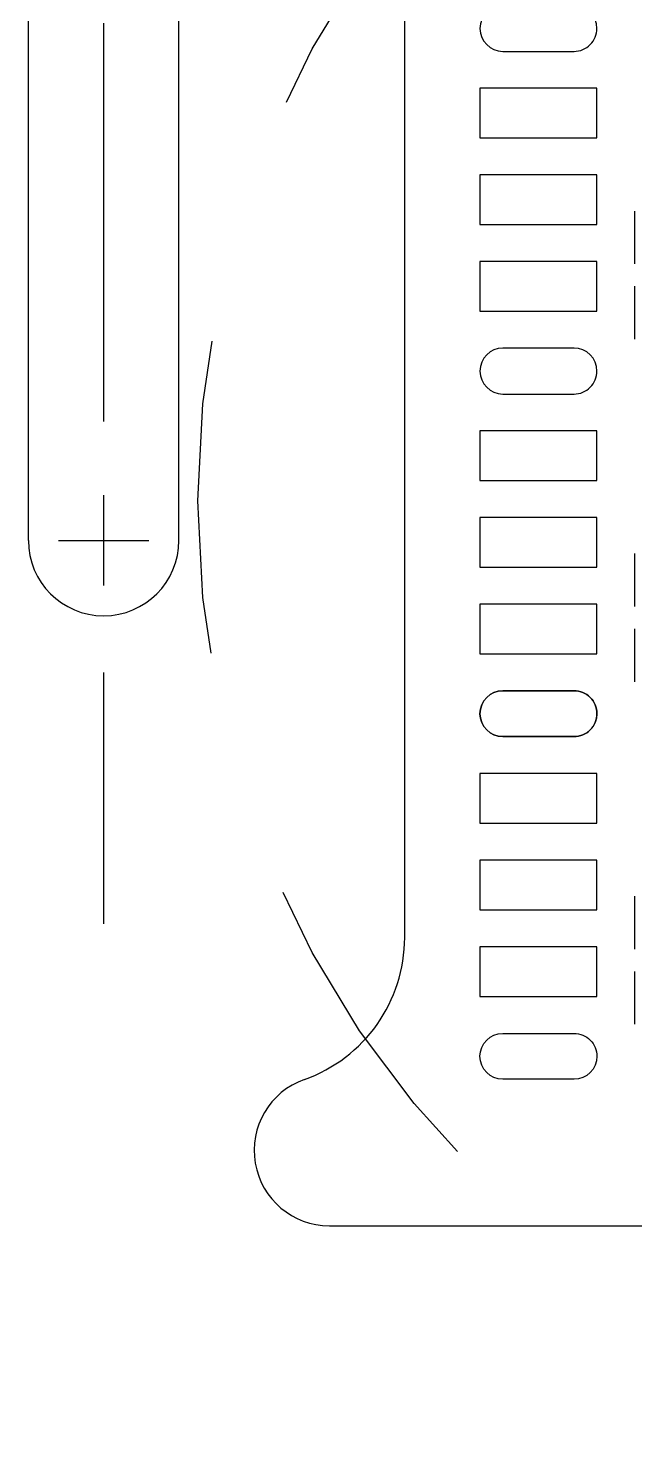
# Model space of a CAD drawing. Header units: millimetres. Extents: x 393.2 to 449.6, y 107.5 to 114.2.
# Drawn here: x 405.509 to 405.75, y 109.079 to 109.645 of the extents above; entities that cross this region are included whole.
import ezdxf

# ---------------------------------------------------------------- set-up
doc = ezdxf.new("R2010")
doc.units = ezdxf.units.MM
doc.header["$LTSCALE"] = 0.5
doc.linetypes.add('CENTER', pattern=[50.800000000000004, 31.75, -6.35, 6.35, -6.35])
doc.linetypes.add('HIDDEN', pattern=[0.375, 0.25, -0.125])
doc.layers.add('1D', color=4, linetype='Continuous')
doc.layers.add('BTM', color=7, linetype='HIDDEN')

msp = doc.modelspace()

# ---------------------------------------------------------------- linework, layer by layer
for p, q in [((405.5086386670712, 109.4406549940343), (405.5086386670712, 109.8606293665496)), ((405.5686386670711, 109.4406549940343), (405.5686386670711, 109.8606293665496))]:
    msp.add_line(p, q)
at = {"ltscale": 0.03}
for points in [[(405.7261386670756, 109.6537921802905), (405.6977886670712, 109.6537921802905, 0.414213562373095), (405.6886386670712, 109.6446421802905), (405.6886386670712, 109.6446421802905, 0.414213562373095), (405.6977886670712, 109.6354921802905), (405.7261386670756, 109.6354921802905, 0.414213562373095), (405.7352886670757, 109.6446421802905), (405.7352886670757, 109.6446421802905, 0.414213562373095)], [(405.7261386670756, 109.5172921802905), (405.6977886670712, 109.5172921802905, 0.414213562373095), (405.6886386670712, 109.5081421802905), (405.6886386670712, 109.5081421802905, 0.414213562373095), (405.6977886670712, 109.4989921802905), (405.7261386670756, 109.4989921802905, 0.414213562373095), (405.7352886670757, 109.5081421802905), (405.7352886670757, 109.5081421802905, 0.414213562373095)], [(405.7261386670756, 109.3807921802905), (405.6977886670712, 109.3807921802905, 0.414213562373095), (405.6886386670712, 109.3716421802905), (405.6886386670712, 109.3716421802905, 0.414213562373095), (405.6977886670712, 109.3624921802905), (405.7261386670756, 109.3624921802905, 0.414213562373095), (405.7352886670757, 109.3716421802905), (405.7352886670757, 109.3716421802905, 0.414213562373095)], [(405.7261386670756, 109.3624921802905), (405.6977886670712, 109.3624921802905, -0.414213562373095), (405.6886386670712, 109.3716421802906), (405.6886386670712, 109.3716421802906, -0.414213562373095), (405.6977886670712, 109.3807921802905), (405.7261386670756, 109.3807921802905, -0.414213562373095), (405.7352886670757, 109.3716421802906), (405.7352886670757, 109.3716421802906, -0.414213562373095)], [(405.7261386670756, 109.2259921802905), (405.6977886670712, 109.2259921802905, -0.414213562373095), (405.6886386670712, 109.2351421802905), (405.6886386670712, 109.2351421802905, -0.414213562373095), (405.6977886670712, 109.2442921802905), (405.7261386670756, 109.2442921802905, -0.414213562373095), (405.7352886670757, 109.2351421802905), (405.7352886670757, 109.2351421802905, -0.414213562373095)]]:
    msp.add_lwpolyline(points, format="xyb", close=True, dxfattribs=at)
for points in [[(405.7352886670735, 109.6207921802905), (405.6886386670735, 109.6207921802905), (405.6886386670735, 109.6009921802905), (405.7352886670735, 109.6009921802905)], [(405.7352886670735, 109.5862921802905), (405.6886386670735, 109.5862921802905), (405.6886386670735, 109.5664921802905), (405.7352886670735, 109.5664921802905)], [(405.7352886670735, 109.5517921802905), (405.6886386670735, 109.5517921802905), (405.6886386670735, 109.5319921802905), (405.7352886670735, 109.5319921802905)], [(405.7352886670735, 109.4842921802905), (405.6886386670735, 109.4842921802905), (405.6886386670735, 109.4644921802905), (405.7352886670735, 109.4644921802905)], [(405.7352886670735, 109.4497921802905), (405.6886386670735, 109.4497921802905), (405.6886386670735, 109.4299921802905), (405.7352886670735, 109.4299921802905)], [(405.7352886670735, 109.4152921802905), (405.6886386670735, 109.4152921802905), (405.6886386670735, 109.3954921802905), (405.7352886670735, 109.3954921802905)], [(405.7352886670735, 109.3477921802905), (405.6886386670735, 109.3477921802905), (405.6886386670735, 109.3279921802905), (405.7352886670735, 109.3279921802905)], [(405.7352886670735, 109.3132921802905), (405.6886386670735, 109.3132921802905), (405.6886386670735, 109.2934921802905), (405.7352886670735, 109.2934921802905)], [(405.7352886670735, 109.2787921802905), (405.6886386670735, 109.2787921802905), (405.6886386670735, 109.2589921802905), (405.7352886670735, 109.2589921802905)]]:
    msp.add_lwpolyline(points, close=True, dxfattribs=at)
at = {"color": 4, "linetype": 'HIDDEN'}
msp.add_circle((405.9538100237789, 109.4564942421201), 0.3776292749257664, dxfattribs=at)
at = {"color": 0}
msp.add_arc((405.538638667071, 109.4406549940343), 0.03, 180, 0, dxfattribs=at)
at = {"layer": '1D', "linetype": 'CENTER', "ltscale": 0.01}
msp.add_line((405.538638667071, 112.8579806740168), (405.538638667071, 109.2199666567077), dxfattribs=at)
at = {"layer": '1D', "linetype": 'CENTER'}
msp.add_line((405.6586386670713, 109.2824949940344), (405.6586386670713, 110.0187893665497), dxfattribs=at)
at = {"layer": '1D'}
for p, q in [((405.538638667071, 109.4586549940344), (405.538638667071, 109.4226549940343)), ((405.5206386670711, 109.4406549940343), (405.5566386670712, 109.4406549940343)), ((405.6286386670711, 109.167642180292), (409.2466386670711, 109.167642180292))]:
    msp.add_line(p, q, dxfattribs=at)
at = {"layer": '1D', "color": 4}
for centre, radius, start, end in [((405.598638667071, 109.2824949940344), 0.06, 289.4712206345138, 0), ((405.6286386670711, 109.197642180292), 0.03, 109.4712206345069, 270)]:
    msp.add_arc(centre, radius, start, end, dxfattribs=at)
at = {"layer": 'BTM', "ltscale": 0.03}
for p, q in [((405.7502886670675, 109.5718921802944), (405.7502886670675, 109.5508921802924)), ((405.7502886670634, 109.5418921802944), (405.7502886670634, 109.5208921802924)), ((405.7502886670675, 109.4353921802944), (405.7502886670675, 109.4143921802924)), ((405.7502886670634, 109.4053921802944), (405.7502886670634, 109.3843921802924)), ((405.7502886670675, 109.2988921802944), (405.7502886670675, 109.2778921802924)), ((405.7502886670634, 109.2688921802944), (405.7502886670634, 109.2478921802924))]:
    msp.add_line(p, q, dxfattribs=at)

doc.saveas('drawing.dxf')
